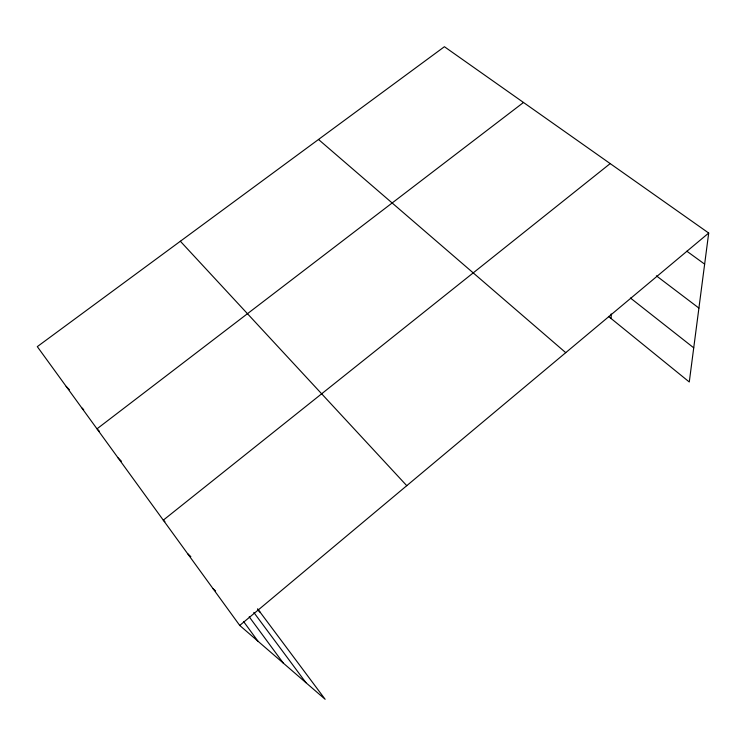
<?xml version="1.0" encoding="UTF-8"?>
<svg xmlns="http://www.w3.org/2000/svg" width="746" height="746" viewBox="0 0 746 746"><rect width="100%" height="100%" fill="white"/><g stroke="black" fill="none" stroke-linecap="round" stroke-linejoin="round"><path stroke-width="1.12" d="M257.594 608.792L325.144 699.282L239.736 625.446L37.3 346.638L444.411 46.718L708.7 233.041L689.276 381.98L608.484 316.397M239.736 625.446L708.7 233.041M610.191 163.598L163.29 520.158L164.922 521.715M96.989 428.847L523.496 102.472M686.861 251.215L704.644 264.14M656.396 275.834L698.918 308.089M630.445 298.027L693.733 347.832M318.505 139.474L565.738 352.662M212.983 588.603L215.575 590.935M187.535 553.551L190.827 556.609M257.883 610.135L260.354 612.494M118.092 457.904L121.393 461.177M97.801 429.668L99.423 431.3M82.107 408.062L83.701 409.675M66.161 386.381L69.369 389.682M180.355 241.247L406.766 485.683M253.817 612.438L305.944 682.683M249.192 616.802L283.303 663.11M243.606 621.567L257.93 641.168M611.151 313.935L611.179 318.589"/></g></svg>
